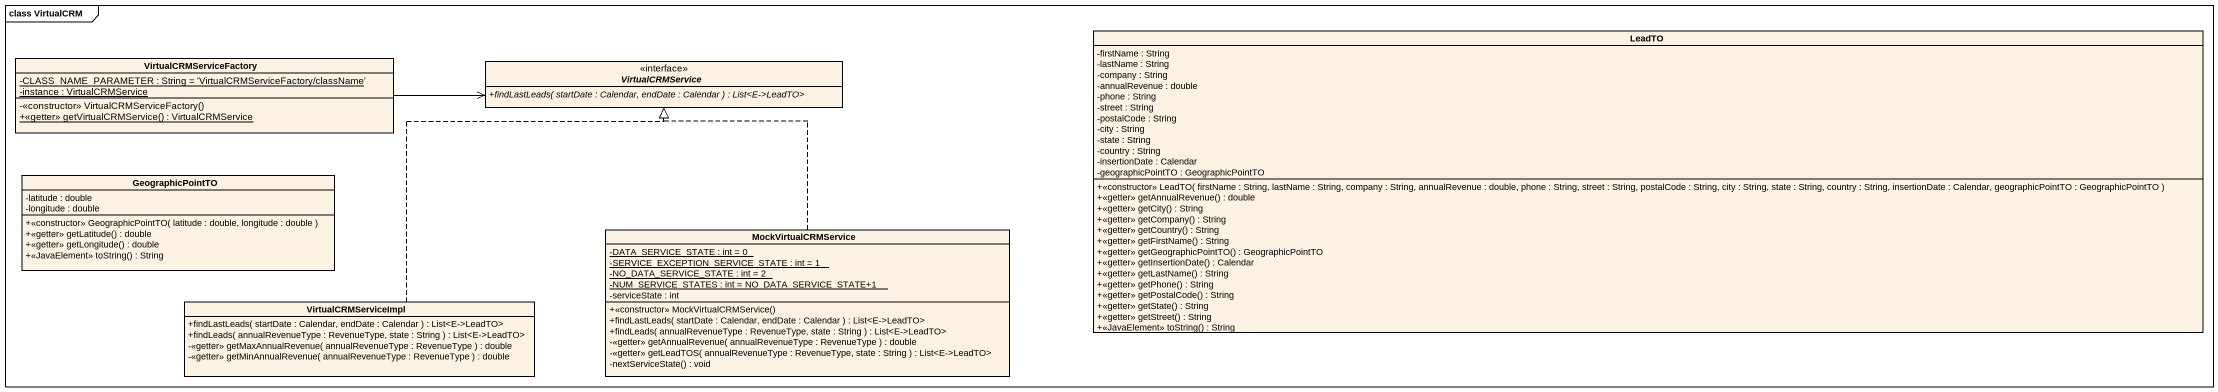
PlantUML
@startuml
mainframe class VirtualCRM
hide circle
hide empty members
skinparam classAttributeIconSize 0
class LeadTO {
  -firstName : String
  -lastName : String
  -company : String
  -annualRevenue : double
  -phone : String
  -street : String
  -postalCode : String
  -city : String
  -state : String
  -country : String
  -insertionDate : Calendar
  -geographicPointTO : GeographicPointTO
  +<<constructor>> LeadTO( firstName : String, lastName : String, company : String, annualRevenue : double, phone : String, street : String, postalCode : String, city : String, state : String, country : String, insertionDate : Calendar, geographicPointTO : GeographicPointTO )
  +<<getter>> getAnnualRevenue() : double
  +<<getter>> getCity() : String
  +<<getter>> getCompany() : String
  +<<getter>> getCountry() : String
  +<<getter>> getFirstName() : String
  +<<getter>> getGeographicPointTO() : GeographicPointTO
  +<<getter>> getInsertionDate() : Calendar
  +<<getter>> getLastName() : String
  +<<getter>> getPhone() : String
  +<<getter>> getPostalCode() : String
  +<<getter>> getState() : String
  +<<getter>> getStreet() : String
  +<<JavaElement>> toString() : String
}
class VirtualCRMServiceFactory {
  {static} -CLASS_NAME_PARAMETER : String = 'VirtualCRMServiceFactory/className'
  {static} -instance : VirtualCRMService
  -<<constructor>> VirtualCRMServiceFactory()
  {static} +<<getter>> getVirtualCRMService() : VirtualCRMService
}
interface VirtualCRMService {
  {abstract} +findLastLeads( startDate : Calendar, endDate : Calendar ) : List<E->LeadTO>
}
class GeographicPointTO {
  -latitude : double
  -longitude : double
  +<<constructor>> GeographicPointTO( latitude : double, longitude : double )
  +<<getter>> getLatitude() : double
  +<<getter>> getLongitude() : double
  +<<JavaElement>> toString() : String
}
class MockVirtualCRMService {
  {static} -DATA_SERVICE_STATE : int = 0
  {static} -SERVICE_EXCEPTION_SERVICE_STATE : int = 1
  {static} -NO_DATA_SERVICE_STATE : int = 2
  {static} -NUM_SERVICE_STATES : int = NO_DATA_SERVICE_STATE+1
  -serviceState : int
  +<<constructor>> MockVirtualCRMService()
  +findLastLeads( startDate : Calendar, endDate : Calendar ) : List<E->LeadTO>
  +findLeads( annualRevenueType : RevenueType, state : String ) : List<E->LeadTO>
  -<<getter>> getAnnualRevenue( annualRevenueType : RevenueType ) : double
  -<<getter>> getLeadTOS( annualRevenueType : RevenueType, state : String ) : List<E->LeadTO>
  -nextServiceState() : void
}
class VirtualCRMServiceImpl {
  +findLastLeads( startDate : Calendar, endDate : Calendar ) : List<E->LeadTO>
  +findLeads( annualRevenueType : RevenueType, state : String ) : List<E->LeadTO>
  -<<getter>> getMaxAnnualRevenue( annualRevenueType : RevenueType ) : double
  -<<getter>> getMinAnnualRevenue( annualRevenueType : RevenueType ) : double
}
VirtualCRMServiceFactory -right-> VirtualCRMService
MockVirtualCRMService .up.|> VirtualCRMService
VirtualCRMServiceImpl .up.|> VirtualCRMService
@enduml
